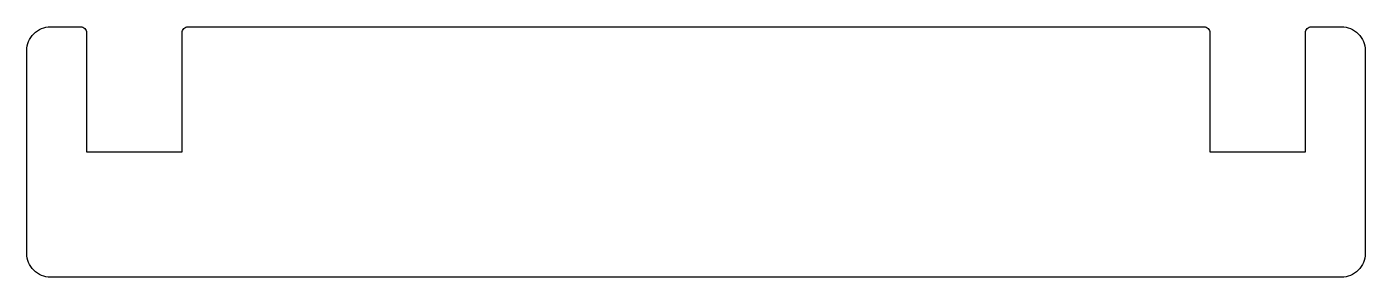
# Model space of a CAD drawing. Header units: millimetres. Extents: x -107 to 5, y -25 to -4.
import ezdxf

# ---------------------------------------------------------------- set-up
doc = ezdxf.new("R2010")
doc.units = ezdxf.units.MM
doc.layers.get('0').update_dxf_attribs({"linetype": 'CONTINUOUS'})

msp = doc.modelspace()

# ---------------------------------------------------------------- linework, layer by layer
msp.add_lwpolyline([(-8.5, -4, -0.414214), (-8, -4.5), (-8, -14.5), (0, -14.5), (0, -4.5, -0.414214), (0.5, -4), (3, -4, -0.414214), (5, -6), (5, -23, -0.414214), (3, -25), (-105, -25, -0.414214), (-107, -23), (-107, -6, -0.414214), (-105, -4), (-102.5, -4, -0.414214), (-102, -4.5), (-102, -14.5), (-94, -14.5), (-94, -4.5, -0.414214), (-93.5, -4)], format="xyb", close=True)

doc.saveas('drawing.dxf')
